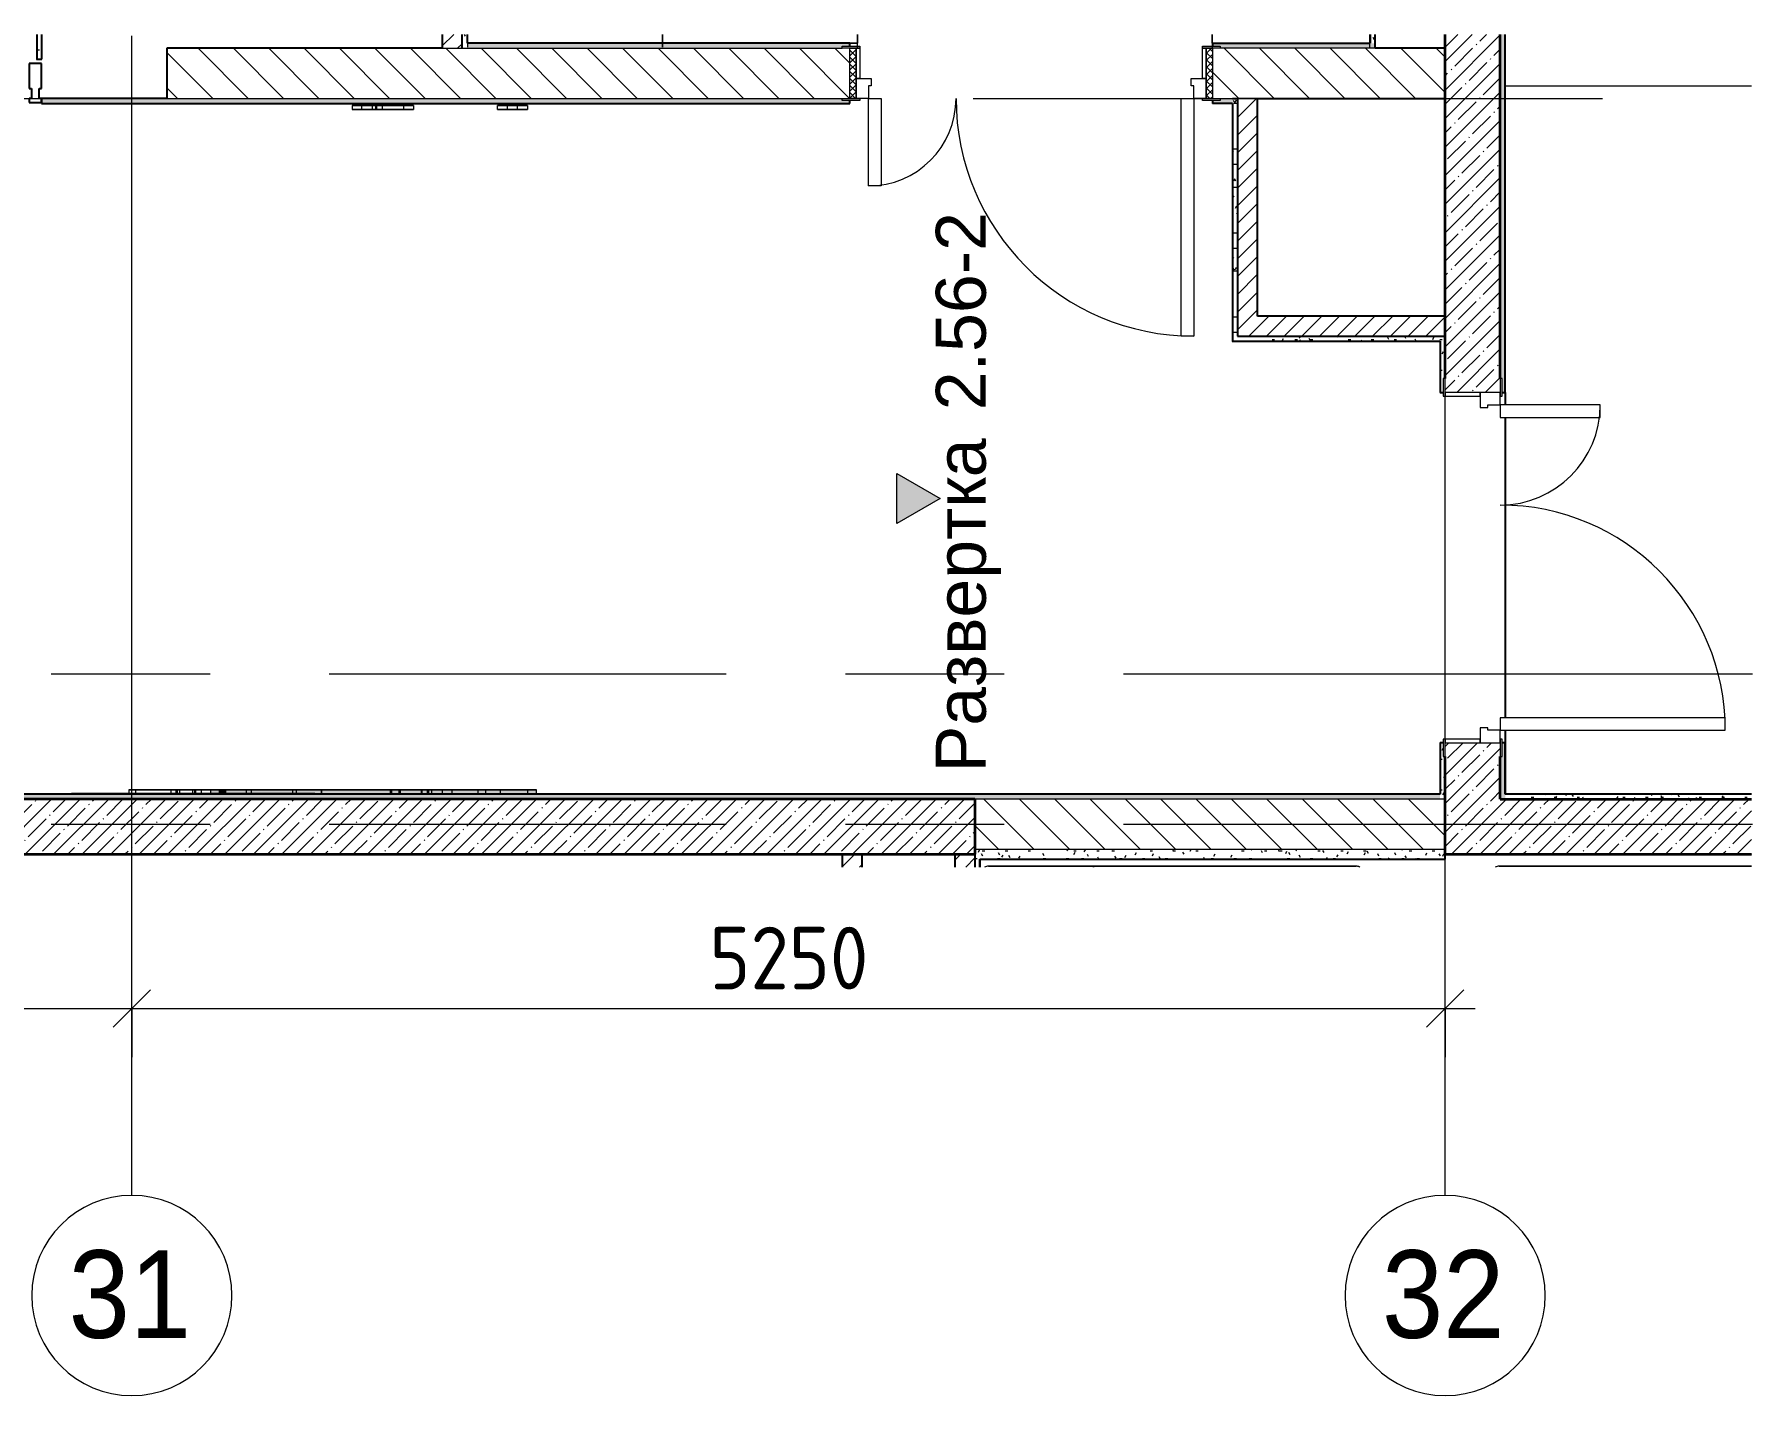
# Model space of a CAD drawing. Header units: millimetres. Extents: x 95863 to 181387, y -1987 to 13800.
# Drawn here: x 115570 to 122439, y 8216 to 13656 of the extents above; entities that cross this region are included whole.
import ezdxf

# ---------------------------------------------------------------- set-up
doc = ezdxf.new("R2010")
doc.units = ezdxf.units.MM
doc.linetypes.add('Осевая', pattern=[3175, 635, -476.25, 1587.5, -476.25])
for name, color, linetype, lineweight in [('A-ANNO-DIMS', 7, 'Continuous', 9), ('A-ANNO-DIMS-100', 7, 'Continuous', 9), ('A-DOOR', 7, 'Continuous', 9), ('A-DOOR-1', 7, 'Continuous', 13), ('A-DOOR-FRAM', 7, 'Continuous', 13), ('A-DOOR-FRAM-1', 7, 'Continuous', 9), ('A-GLAZ-CWMG', 7, 'Continuous', 9), ('A-GLAZ-CWMG-1', 7, 'Continuous', 25), ('A-WALL-2', 7, 'Continuous', 9), ('G-ANNO-SYMB', 7, 'Continuous', 9), ('I-WALL', 7, 'Continuous', 9), ('S-STRS-1', 7, 'Continuous', 9), ('Оси', 7, 'Continuous', 9), ('Оси-1', 7, 'Continuous', 20), ('Оси-2', 7, 'Осевая', 9)]:
    doc.layers.add(name, color=color, linetype=linetype, lineweight=lineweight)
for name, color, linetype, lineweight, true_color in [('A-WALL-1', 7, 'Continuous', 25, 0x3c3c3c), ('A-WALL-3', 7, 'Continuous', 35, 0x3c3c3c), ('A-WALL-FNSH-1', 7, 'Continuous', 13, 0x3c3c3c), ('I-FURN-1', 7, 'Continuous', 9, 0xf0f0f0)]:
    doc.layers.add(name, color=color, linetype=linetype, lineweight=lineweight, true_color=true_color)
doc.layers.add('I-FURN-2', color=7, linetype='Continuous', lineweight=9, transparency=1)
doc.styles.add('Arial', font='arial.ttf', dxfattribs={"width": 0.9, "height": 350})
doc.styles.add('Arial_1', font='arial.ttf', dxfattribs={"height": 200})
doc.styles.add('ISOCPEUR', font='isocpeur.ttf', dxfattribs={"width": 0.9, "height": 250})
doc.dimstyles.new('ISO-2_5_0_9К_БОЛЬШОЙ', dxfattribs={"dimscale": 304.8, "dimtxt": 248.995294, "dimasz": 0.492126, "dimexe": 0.393701, "dimexo": 0.984252, "dimgap": 0, "dimtad": 1, "dimdec": 0, "dimrnd": 10, "dimzin": 0, "dimdsep": 46, "dimtxsty": 'ISOCPEUR', "dimblk1": 'OBLIQUE', "dimblk2": 'OBLIQUE', "dimsah": 1, "dimcen": 0.09, "dimdle": 0.393701, "dimazin": 0, "dimtfac": 1, "dimtdec": 4, "dimtix": 1, "dimtmove": 0, "dimatfit": 3, "dimfxl": 1, "dimtvp": 1, "dimtolj": 1, "dimtzin": 0, "dimarcsym": 2})
pattern_1 = [(135, (0, 0), (-70.71068, -70.71068), [])]
pattern_2 = [(45, (0, 0), (-35.35534, 35.35534), [])]
pattern_3 = [(45, (0, 0), (-57.024626, 57.024626), []), (45, (57.025, 0), (-57.024626, 57.024626), [100.806, -20.161, 3.353, -16.808])]
pattern_4 = [(0, (0, 0), (121.92, 30.48), [10.058, -81.382, 10.058, -81.382, -487.68]), (0, (0, 0), (121.92, 30.48), [-182.88, 10.058, -172.822, 10.058, -81.382, -213.36]), (0, (0, 0), (121.92, 30.48), [-457.2, 10.058, -50.902, 10.058, -142.342]), (120, (45.72, 15.24), (-87.356454, 90.345817), [10.058, -81.382, 10.058, -81.382, -487.68]), (120, (45.72, 15.24), (-87.356454, 90.345817), [-182.88, 10.058, -172.822, 10.058, -81.382, -213.36]), (120, (45.72, 15.24), (-87.356454, 90.345817), [-457.2, 10.058, -50.902, 10.058, -142.342]), (240, (60.96, 76.2), (-34.563546, -120.825817), [10.058, -81.382, 10.058, -81.382, -487.68]), (240, (60.96, 76.2), (-34.563546, -120.825817), [-182.88, 10.058, -172.822, 10.058, -81.382, -213.36]), (240, (60.96, 76.2), (-34.563546, -120.825817), [-457.2, 10.058, -50.902, 10.058, -142.342])]

# ---------------------------------------------------------------- blocks, each defined once
blk = doc.blocks.new('110_Дверь_СКБ_2Ст - Д-1_л_Лестничная клетка EIS60 2-32142534-План разверток пом_ 2_56_ Этаж 2')
at = {"layer": 'A-DOOR'}
for centre, radius, start, end in [((662.5, 110), 900, 90, 180), ((-637.5, 110), 400, 360, 90)]:
    blk.add_arc(centre, radius, start, end, dxfattribs=at)
at = {"layer": 'A-DOOR-1'}
for p, q in [((662.5, 1010), (612.5, 1010)), ((612.5, 1010), (612.5, 110)), ((662.5, 110), (662.5, 1010)), ((-637.5, 510), (-637.5, 110)), ((-587.5, 510), (-637.5, 510)), ((-587.5, 110), (-587.5, 510)), ((-637.5, 110), (-587.5, 110)), ((612.5, 110), (662.5, 110))]:
    blk.add_line(p, q, dxfattribs=at)
at = {"layer": 'A-DOOR-FRAM'}
for p, q in [((-672.5, 118), (-742.5, 118)), ((-742.5, 118), (-742.5, 110)), ((-742.5, 110), (-672.5, 110)), ((-637.5, 110), (-687.5, 110)), ((-687.5, 110), (-687.5, 30)), ((-672.5, 110), (-672.5, 118)), ((-637.5, 60), (-637.5, 110)), ((662.5, 110), (662.5, 60)), ((712.5, 110), (662.5, 110)), ((767.5, 118), (697.5, 118)), ((697.5, 118), (697.5, 110)), ((697.5, 110), (767.5, 110)), ((712.5, 30), (712.5, 110)), ((767.5, 110), (767.5, 118)), ((-687.5, 30), (-627.5, 30)), ((-672.5, 30), (-687.5, 30)), ((-687.5, 30), (-687.5, -110)), ((-672.5, -110), (-672.5, 30)), ((-627.5, 60), (-637.5, 60)), ((-627.5, 30), (-627.5, 60)), ((662.5, 60), (652.5, 60)), ((652.5, 60), (652.5, 30)), ((652.5, 30), (712.5, 30)), ((712.5, 30), (697.5, 30)), ((697.5, 30), (697.5, -110)), ((712.5, -110), (712.5, 30)), ((-672.5, -110), (-742.5, -110)), ((-742.5, -110), (-742.5, -118)), ((-742.5, -118), (-672.5, -118)), ((-687.5, -110), (-672.5, -110)), ((-672.5, -118), (-672.5, -110)), ((697.5, -110), (712.5, -110)), ((767.5, -110), (697.5, -110)), ((697.5, -110), (697.5, -118)), ((697.5, -118), (767.5, -118)), ((767.5, -118), (767.5, -110))]:
    blk.add_line(p, q, dxfattribs=at)
blk = doc.blocks.new('Bed - Small Sizes - 1_118-V1-План разверток пом_ 2_56_ Этаж 2')
at = {"layer": 'I-FURN-1'}
for p, q in [((-332.7, -500.9), (-332.7, -1510)), ((-332.7, -1510), (-332.7, -500.9))]:
    blk.add_line(p, q, dxfattribs=at)
blk.add_arc((-292.7, -1510), 40, 180, 202.59892, dxfattribs=at)
blk.add_arc((-292.7, -1510), 40, 180, 202.59892, dxfattribs=at)
blk = doc.blocks.new('Bed - Small Sizes - 1_118-25586206-План разверток пом_ 2_56_ Этаж 2')
at = {"layer": 'I-FURN-1'}
for p, q in [((-332.7, 1510), (-332.7, 460)), ((-332.7, 460), (-332.7, 1510)), ((-329.3, 460), (-332.7, 460)), ((-332.7, 460), (-332.7, 40)), ((-332.7, 40), (-332.7, 460)), ((-332.7, 460), (-329.3, 460)), ((-332.7, 460), (-332.7, 40)), ((-332.7, 40), (-332.7, 460)), ((-332.7, 460), (-329.3, 460))]:
    blk.add_line(p, q, dxfattribs=at)
for centre, start, end in [((-292.7, 1510), 157.40108, 180), ((-292.7, 1510), 165, 180), ((-292.7, 1510), 157.40108, 165), ((-292.7, 40), 180, 202.59892), ((-292.7, 40), 180, 202.59892), ((-292.7, 40), 180, 202.59892), ((-292.7, 40), 180, 202.59892)]:
    blk.add_arc(centre, 40, start, end, dxfattribs=at)
blk = doc.blocks.new('Дерево_ декор 2 - Дерево_ декор 2-30725410-План разверток пом_ 2_56_ Этаж 2')
at = {"layer": 'I-FURN-2'}
for points in [[(-398.1, 24.3), (-398.1, 8.3), (-164.2, 8.3), (-164.2, 24.3), (-394.2, 24.3)], [(-351.6, 24.3), (-362.4, 24.3), (-362.4, 8.3), (-252.4, 8.3), (-252.4, 24.3), (-351.5, 24.3)], [(-194.3, 24.3), (-194.3, 8.3), (181.8, 8.3), (181.8, 24.3), (-191.7, 24.3)], [(420, 24.3), (151.8, 24.3), (151.8, 8.3), (576.6, 8.3), (576.6, 24.3), (469.1, 24.3)], [(779.9, 24.3), (561.5, 24.3), (561.5, 8.3), (905.6, 8.3), (905.6, 24.3), (824.8, 24.3)], [(861.2, 24.3), (844.3, 24.3), (844.3, 8.3), (870.6, 8.3), (870.6, 24.3), (863.4, 24.3)]]:
    blk.add_hatch(color=256, dxfattribs=at).paths.add_polyline_path(points)
at = {"layer": 'I-FURN-1'}
for p, q in [((-398.3, 24.3), (-398.3, 8.3)), ((-252.4, 24.3), (-398.1, 24.3)), ((-398.1, 24.3), (-194.6, 24.3)), ((-398.1, 8.3), (-252.4, 8.3)), ((-194.6, 8.3), (-398.1, 8.3)), ((-363.3, 24.3), (-363.3, 8.3)), ((-363.3, 24.3), (-351.6, 24.3)), ((-351.6, 8.3), (-363.3, 8.3)), ((-352.9, 24.3), (-362.9, 24.3)), ((-362.9, 8.3), (-352.9, 8.3)), ((-253.2, 24.3), (-352.7, 24.3)), ((-352.7, 8.3), (-253.2, 8.3)), ((-351.5, 24.3), (-252.4, 24.3)), ((-252.4, 8.3), (-351.5, 8.3)), ((-194.6, 24.3), (-253.2, 24.3)), ((-253.2, 8.3), (-194.6, 8.3)), ((-252.4, 8.3), (-252.4, 24.3)), ((-194.7, 24.3), (-194.7, 8.3)), ((-194.6, 24.3), (-164.2, 24.3)), ((-164.8, 24.3), (-194.6, 24.3)), ((-194.6, 8.3), (-164.8, 8.3)), ((-164.2, 8.3), (-194.6, 8.3)), ((-164.2, 24.3), (-194.3, 24.3)), ((-194.3, 24.3), (181.8, 24.3)), ((-194.3, 8.3), (-164.2, 8.3)), ((181.8, 8.3), (-194.3, 8.3)), ((61.5, 24.3), (-164.8, 24.3)), ((-164.8, 8.3), (61.5, 8.3)), ((-164.2, 24.3), (-164.2, 8.3)), ((0, 24.3), (-60, 24.3)), ((-60, 24.3), (-21, 24.3)), ((-60, 24.3), (-60, 8.3)), ((-21, 8.3), (-60, 8.3)), ((-60, 8.3), (0, 8.3)), ((-21, 24.3), (20.9, 24.3)), ((-21, 8.3), (-21, 24.3)), ((20.9, 8.3), (-21, 8.3)), ((38, 24.3), (0, 24.3)), ((0, 8.3), (38, 8.3)), ((20.9, 24.3), (33.1, 24.3)), ((20.9, 24.3), (20.9, 8.3)), ((33.1, 8.3), (20.9, 8.3)), ((33.1, 24.3), (147.2, 24.3)), ((33.1, 24.3), (33.1, 8.3)), ((147.2, 8.3), (33.1, 8.3)), ((60, 24.3), (38, 24.3)), ((151.8, 24.3), (38, 24.3)), ((38, 24.3), (60, 24.3)), ((38, 24.3), (38, 8.3)), ((60, 8.3), (38, 8.3)), ((38, 8.3), (151.8, 8.3)), ((38, 8.3), (60, 8.3)), ((60, 24.3), (60, 8.3)), ((150.1, 24.3), (61.5, 24.3)), ((61.5, 24.3), (61.5, 9)), ((61.5, 8.3), (150.1, 8.3)), ((147.2, 24.3), (151.7, 24.3)), ((147.2, 8.3), (147.2, 24.3)), ((151.7, 8.3), (147.2, 8.3)), ((181.3, 24.3), (150.1, 24.3)), ((150.1, 8.3), (181.3, 8.3)), ((151.7, 24.3), (164.8, 24.3)), ((164.8, 8.3), (151.7, 8.3)), ((181.8, 24.3), (151.8, 24.3)), ((151.8, 24.3), (181.1, 24.3)), ((151.8, 24.3), (151.8, 8.3)), ((164.9, 24.3), (151.8, 24.3)), ((181.1, 8.3), (151.8, 8.3)), ((151.8, 8.3), (181.8, 8.3)), ((151.8, 8.3), (164.9, 8.3)), ((165.8, 24.3), (181.8, 24.3)), ((181.8, 24.3), (165.8, 24.3)), ((165.8, 8.3), (181.8, 8.3)), ((181.8, 8.3), (165.8, 8.3)), ((181.1, 24.3), (577.4, 24.3)), ((577.4, 8.3), (181.1, 8.3)), ((457.4, 24.3), (181.3, 24.3)), ((181.3, 8.3), (461.3, 8.3)), ((181.8, 24.3), (185.4, 24.3)), ((185.4, 24.3), (181.8, 24.3)), ((181.8, 8.3), (185.4, 8.3)), ((185.4, 8.3), (181.8, 8.3)), ((182.3, 8.3), (182.3, 24.3)), ((185.4, 24.3), (185.4, 8.3)), ((461.5, 24.3), (457.4, 24.3)), ((561.4, 24.3), (461.3, 24.3)), ((461.3, 24.3), (461.5, 24.3)), ((461.3, 24.3), (461.3, 8.3)), ((461.3, 8.3), (561.4, 8.3)), ((461.5, 8.3), (461.5, 24.3)), ((576.5, 24.3), (561.4, 24.3)), ((561.4, 8.3), (576.5, 8.3)), ((577.1, 24.3), (561.5, 24.3)), ((561.5, 24.3), (576.3, 24.3)), ((561.5, 24.3), (561.5, 8.3)), ((576.3, 8.3), (561.5, 8.3)), ((561.5, 8.3), (577.1, 8.3)), ((576.3, 24.3), (905.6, 24.3)), ((905.6, 8.3), (576.3, 8.3)), ((780, 24.3), (576.5, 24.3)), ((576.5, 8.3), (780, 8.3)), ((577.4, 8.3), (577.4, 24.3)), ((844.9, 24.3), (780.5, 24.3)), ((780.5, 8.3), (844.9, 8.3)), ((905.6, 24.3), (844.3, 24.3)), ((844.3, 24.3), (870.6, 24.3)), ((844.3, 24.3), (844.3, 8.3)), ((870.6, 8.3), (844.3, 8.3)), ((844.3, 8.3), (905.6, 8.3)), ((865.3, 24.3), (844.9, 24.3)), ((844.9, 8.3), (847.9, 8.3)), ((847.9, 8.3), (865.3, 8.3)), ((870.6, 24.3), (865.3, 24.3)), ((865.3, 8.3), (870.6, 8.3)), ((870.6, 8.3), (870.6, 24.3)), ((870.6, 24.3), (870.6, 24.3)), ((870.6, 8.3), (870.6, 8.3)), ((906, 8.3), (906, 24.3))]:
    blk.add_line(p, q, dxfattribs=at)
blk = doc.blocks.new('Дерево_ декор 4 - Дерево_ декор 4-32360992-План разверток пом_ 2_56_ Этаж 2')
at = {"layer": 'I-FURN-1'}
for p, q in [((0, -8.3), (-60, -8.3)), ((-60, -8.3), (-21, -8.3)), ((-60, -8.3), (-60, -24.3)), ((-21, -24.3), (-60, -24.3)), ((-60, -24.3), (0, -24.3)), ((-21, -8.3), (20.9, -8.3)), ((-21, -24.3), (-21, -8.3)), ((20.9, -24.3), (-21, -24.3)), ((38, -8.3), (0, -8.3)), ((0, -24.3), (38, -24.3)), ((20.9, -8.3), (33.1, -8.3)), ((20.9, -8.3), (20.9, -24.3)), ((33.1, -24.3), (20.9, -24.3)), ((33.1, -8.3), (147.2, -8.3)), ((33.1, -8.3), (33.1, -24.3)), ((147.2, -24.3), (33.1, -24.3)), ((60, -8.3), (38, -8.3)), ((185.4, -8.3), (38, -8.3)), ((38, -8.3), (60, -8.3)), ((38, -8.3), (38, -24.3)), ((60, -24.3), (38, -24.3)), ((38, -24.3), (185.4, -24.3)), ((38, -24.3), (60, -24.3)), ((60, -8.3), (60, -24.3)), ((147.2, -8.3), (185.4, -8.3)), ((147.2, -24.3), (147.2, -8.3)), ((185.4, -24.3), (147.2, -24.3)), ((185.4, -8.3), (185.4, -24.3))]:
    blk.add_line(p, q, dxfattribs=at)
blk = doc.blocks.new('Дервево_ ствол_ декор 4 - Дервево_ ствол_ декор 4-30727129-План разверток пом_ 2_56_ Этаж 2')
at = {"layer": 'I-FURN-1'}
for p, q in [((0, -8.3), (-60, -8.3)), ((-60, -8.3), (-40.5, -8.3)), ((-60, -24.3), (-60, -8.3)), ((-40.5, -24.3), (-60, -24.3)), ((-60, -24.3), (0, -24.3)), ((-40.5, -8.3), (-19.5, -8.3)), ((-19.5, -24.3), (-40.5, -24.3)), ((-19.5, -8.3), (19.5, -8.3)), ((-19.5, -24.3), (-19.5, -8.3)), ((19.5, -24.3), (-19.5, -24.3)), ((60, -8.3), (0, -8.3)), ((0, -24.3), (60, -24.3)), ((19.5, -8.3), (33.1, -8.3)), ((19.5, -8.3), (19.5, -24.3)), ((33.1, -24.3), (19.5, -24.3)), ((33.1, -8.3), (60, -8.3)), ((60, -24.3), (33.1, -24.3)), ((60, -8.3), (60, -24.3))]:
    blk.add_line(p, q, dxfattribs=at)
blk = doc.blocks.new('Дервево_ ствол_ декор 3 - Дервево_ ствол_ декор 3-30728032-План разверток пом_ 2_56_ Этаж 2')
at = {"layer": 'I-FURN-1'}
for p, q in [((-40.5, 24.3), (-229.4, 24.3)), ((-229.4, 24.3), (-202.6, 24.3)), ((-229.4, 24.3), (-229.4, 8.3)), ((-202.6, 8.3), (-229.4, 8.3)), ((-229.4, 8.3), (-40.5, 8.3)), ((-202.6, 24.3), (-35.6, 24.3)), ((-202.6, 24.3), (-202.6, 8.3)), ((-35.6, 8.3), (-202.6, 8.3)), ((-40.5, 24.3), (-60, 24.3)), ((-60, 24.3), (-40.5, 24.3)), ((-60, 8.3), (-60, 24.3)), ((-40.5, 8.3), (-60, 8.3)), ((-60, 8.3), (-40.5, 8.3)), ((0, 24.3), (-40.5, 24.3)), ((-40.5, 24.3), (-40.5, 8.3)), ((-40.5, 8.3), (0, 8.3)), ((-35.6, 24.3), (-25.1, 24.3)), ((-35.6, 24.3), (-35.6, 8.3)), ((-25.1, 8.3), (-35.6, 8.3)), ((-25.1, 24.3), (25, 24.3)), ((-25.1, 8.3), (-25.1, 24.3)), ((25, 8.3), (-25.1, 8.3)), ((38, 24.3), (0, 24.3)), ((0, 8.3), (38, 8.3)), ((25, 24.3), (33.1, 24.3)), ((25, 24.3), (25, 8.3)), ((33.1, 8.3), (25, 8.3)), ((33.1, 24.3), (241.5, 24.3)), ((33.1, 24.3), (33.1, 8.3)), ((97.4, 8.3), (33.1, 8.3)), ((60, 24.3), (38, 24.3)), ((260.4, 24.3), (38, 24.3)), ((38, 24.3), (60, 24.3)), ((38, 24.3), (38, 8.3)), ((60, 8.3), (38, 8.3)), ((38, 8.3), (97.4, 8.3)), ((38, 8.3), (60, 8.3)), ((60, 24.3), (60, 8.3)), ((97.4, 8.3), (100.4, 8.3)), ((100.4, 8.3), (97.4, 8.3)), ((100.4, 8.3), (115.2, 8.3)), ((115.2, 8.3), (100.4, 8.3)), ((115.5, 8.3), (139.6, 8.3)), ((132.6, 8.3), (115.5, 8.3)), ((139.6, 8.3), (132.6, 8.3)), ((139.9, 8.3), (141.3, 8.3)), ((141.3, 8.3), (139.9, 8.3)), ((141.8, 8.3), (177.6, 8.3)), ((158.7, 8.3), (141.8, 8.3)), ((177.6, 8.3), (158.7, 8.3)), ((178.2, 8.3), (222.3, 8.3)), ((222.3, 8.3), (178.2, 8.3)), ((223.1, 8.3), (260.4, 8.3)), ((241.5, 8.3), (223.1, 8.3)), ((241.5, 24.3), (260.4, 24.3)), ((241.5, 8.3), (241.5, 24)), ((260.4, 8.3), (241.5, 8.3)), ((260.4, 24), (260.4, 8.3))]:
    blk.add_line(p, q, dxfattribs=at)
blk = doc.blocks.new('Мат в спортивном зале - Т6_1-31227204-План разверток пом_ 2_56_ Этаж 2')
at = {"layer": 'I-FURN-1'}
for p, q in [((101.3, 925.9), (101.3, 906.7)), ((881.3, 909.3), (101.3, 909.3)), ((101.3, 909.3), (101.3, 874.6)), ((101.3, 874.6), (101.3, 909.3)), ((101.3, 909.3), (881.3, 909.3)), ((881.3, 906.7), (881.3, 925.9)), ((881.3, 874.6), (881.3, 909.3)), ((881.3, 909.3), (881.3, 874.6))]:
    blk.add_line(p, q, dxfattribs=at)
blk = doc.blocks.new('Мат в спортивном зале - Т6-31175905-План разверток пом_ 2_56_ Этаж 2')
at = {"layer": 'I-FURN-1'}
for p, q in [((101.3, 925.9), (101.3, 906.7)), ((881.3, 909.3), (101.3, 909.3)), ((101.3, 909.3), (101.3, 874.6)), ((101.3, 874.6), (101.3, 909.3)), ((101.3, 909.3), (881.3, 909.3)), ((881.3, 906.7), (881.3, 925.9)), ((881.3, 874.6), (881.3, 909.3)), ((881.3, 909.3), (881.3, 874.6))]:
    blk.add_line(p, q, dxfattribs=at)
blk = doc.blocks.new('Мат в спортивном зале - Т9-31176880-План разверток пом_ 2_56_ Этаж 2')
at = {"layer": 'I-FURN-1'}
for p, q in [((251.3, 925.9), (251.3, 906.7)), ((881.3, 909.3), (251.3, 909.3)), ((251.3, 909.3), (251.3, 874.6)), ((251.3, 874.6), (251.3, 909.3)), ((251.3, 909.3), (881.3, 909.3)), ((881.3, 906.7), (881.3, 925.9)), ((881.3, 874.6), (881.3, 909.3)), ((881.3, 909.3), (881.3, 874.6))]:
    blk.add_line(p, q, dxfattribs=at)
blk = doc.blocks.new('110_Дверь_СКБ_2Ст - Д-6_п__ ДОО_Дв_1450x2100h_Дверь из раздевальной в коридор-32371698-План разверток пом_ 2_56_ Этаж 2')
at = {"layer": 'A-DOOR'}
h = blk.add_hatch(dxfattribs=at)
h.set_pattern_fill('FP_11', color=256, style=0, pattern_type=2)
h.set_pattern_definition([(225, (1576.41, -164.685), (-14.14214, 14.14214), []), (135, (1576.41, -164.685), (14.14214, 14.14214), [])])
h.paths.add_polyline_path([(737.5, -100), (737.5, 100), (712.5, 100), (712.5, -100)])
at = {"layer": 'A-DOOR-FRAM-1'}
h = blk.add_hatch(dxfattribs=at)
h.set_pattern_fill('FP_12', color=256, style=0, pattern_type=2)
h.set_pattern_definition([(315, (-546.384, -164.685), (-14.1421, -14.1421), []), (225, (-546.384, -164.685), (-14.1421, 14.1421), [])])
h.paths.add_polyline_path([(-687.5, -100), (-687.5, 100), (-712.5, 100), (-712.5, -100)])
at = {"layer": 'A-DOOR'}
for centre, radius, start, end in [((-637.5, -100), 350, 270, 0), ((662.5, -100), 950, 180, 270)]:
    blk.add_arc(centre, radius, start, end, dxfattribs=at)
at = {"layer": 'A-DOOR-1'}
for p, q in [((-637.5, -100), (-587.5, -100)), ((-637.5, -450), (-637.5, -100)), ((-587.5, -100), (-587.5, -450)), ((612.5, -100), (662.5, -100)), ((612.5, -1050), (612.5, -100)), ((662.5, -100), (662.5, -1050)), ((-587.5, -450), (-637.5, -450)), ((662.5, -1050), (612.5, -1050))]:
    blk.add_line(p, q, dxfattribs=at)
at = {"layer": 'A-DOOR-FRAM'}
for p, q in [((-742.5, 108), (-672.5, 108)), ((-742.5, 100), (-742.5, 108)), ((-672.5, 100), (-742.5, 100)), ((-712.5, 100), (-687.5, 100)), ((-712.5, -100), (-712.5, 100)), ((-687.5, 100), (-687.5, -100)), ((-687.5, 100), (-672.5, 100)), ((-687.5, -20), (-687.5, 100)), ((-672.5, 108), (-672.5, 100)), ((-672.5, 100), (-672.5, -20)), ((697.5, 100), (697.5, 108)), ((697.5, 108), (767.5, 108)), ((697.5, -20), (697.5, 100)), ((697.5, 100), (712.5, 100)), ((767.5, 100), (697.5, 100)), ((712.5, -100), (712.5, 100)), ((712.5, 100), (737.5, 100)), ((712.5, 100), (712.5, -20)), ((737.5, 100), (737.5, -100)), ((767.5, 108), (767.5, 100)), ((-687.5, -20), (-627.5, -20)), ((-687.5, -100), (-687.5, -20)), ((-672.5, -20), (-687.5, -20)), ((-637.5, -50), (-637.5, -100)), ((-627.5, -50), (-637.5, -50)), ((-627.5, -20), (-627.5, -50)), ((652.5, -20), (712.5, -20)), ((652.5, -50), (652.5, -20)), ((662.5, -50), (652.5, -50)), ((662.5, -100), (662.5, -50)), ((712.5, -20), (697.5, -20)), ((712.5, -20), (712.5, -100)), ((-742.5, -100), (-672.5, -100)), ((-742.5, -108), (-742.5, -100)), ((-672.5, -108), (-742.5, -108)), ((-687.5, -100), (-712.5, -100)), ((-637.5, -100), (-687.5, -100)), ((-672.5, -100), (-672.5, -108)), ((712.5, -100), (662.5, -100)), ((697.5, -108), (697.5, -100)), ((697.5, -100), (767.5, -100)), ((767.5, -108), (697.5, -108)), ((737.5, -100), (712.5, -100)), ((767.5, -100), (767.5, -108))]:
    blk.add_line(p, q, dxfattribs=at)
blk = doc.blocks.new('Прямоугольный импост - Импост структурный с накладкой - 160мм Темный-32428319-План разверток пом_ 2_56_ Этаж 2')
at = {"layer": 'A-GLAZ-CWMG-1'}
for p, q in [((0, 140), (-50, 140)), ((-50, 140), (-50, 40)), ((0, 40), (0, 140)), ((-50, 40), (-40, 40)), ((-40, 0), (-50, 0)), ((-50, 0), (-50, -17)), ((-40, 40), (-40, 0)), ((-10, 0), (-10, 40)), ((-10, 40), (0, 40)), ((0, 0), (-10, 0)), ((0, -17), (0, 0)), ((-50, -17), (0, -17))]:
    blk.add_line(p, q, dxfattribs=at)
blk = doc.blocks.new('Ось сетки - D8-29747960-План разверток пом_ 2_56_ Этаж 2')
at = {"layer": 'Оси-1'}
for start, end in [(360, 180), (180, 360)]:
    blk.add_arc((0, 0), 4, start, end, dxfattribs=at)
blk = doc.blocks.new('Фасад - Марка фасада_Указатель-25386507-План разверток пом_ 2_56_ Этаж 2')
at = {"layer": 'G-ANNO-SYMB'}
blk.add_hatch(color=256, dxfattribs=at).paths.add_polyline_path([(-1, 0), (0, 1.732), (1, 0), (0, 0)])
for p, q in [((0, 1.732), (-1, 0)), ((1, 0), (0, 1.732)), ((-1, 0), (0, 0)), ((0, 0), (1, 0))]:
    blk.add_line(p, q, dxfattribs=at)
blk = doc.blocks.new('DIMBLOCK6-План разверток пом_ 2_56_ Этаж 2')
at = {"layer": 'A-ANNO-DIMS-100'}
for p, q in [((110710, 9569.2), (110710, 9883.1)), ((115960, 9569.2), (115960, 9883.1)), ((110710, 9763.1), (115960, 9763.1)), ((110710, 9763.1), (110710, 9569.2)), ((115960, 9763.1), (115960, 9569.2))]:
    blk.add_line(p, q, dxfattribs=at)
at = {"layer": 'A-ANNO-DIMS-100', "lineweight": 20}
for p, q in [((110710, 9763.1), (110785, 9838.1)), ((115960, 9763.1), (116035, 9838.1)), ((110710, 9763.1), (110635, 9688.1)), ((115960, 9763.1), (115885, 9688.1))]:
    blk.add_line(p, q, dxfattribs=at)
at = {"layer": 'A-ANNO-DIMS-100', "color": 0, "insert": (113019, 10089.7), "char_height": 250, "width": 758.478, "attachment_point": 1, "line_spacing_factor": 1.149209, "style": 'ISOCPEUR'}
blk.add_mtext('5250', dxfattribs=at)
blk = doc.blocks.new('_Oblique')
at = {"color": 0, "linetype": 'ByBlock', "lineweight": -2}
blk.add_line((-0.5, -0.5), (0.5, 0.5), dxfattribs=at)
blk = doc.blocks.new('DIMBLOCK7-План разверток пом_ 2_56_ Этаж 2')
at = {"layer": 'A-ANNO-DIMS-100'}
for p, q in [((115960, 9569.2), (115960, 9883.1)), ((121210, 9569.2), (121210, 9883.1)), ((115960, 9763.1), (121330, 9763.1)), ((115960, 9763.1), (115960, 9569.2)), ((121210, 9763.1), (121210, 9569.2))]:
    blk.add_line(p, q, dxfattribs=at)
at = {"layer": 'A-ANNO-DIMS-100', "lineweight": 20}
for p, q in [((115960, 9763.1), (116035, 9838.1)), ((121210, 9763.1), (121285, 9838.1)), ((115960, 9763.1), (115885, 9688.1)), ((121210, 9763.1), (121135, 9688.1))]:
    blk.add_line(p, q, dxfattribs=at)
at = {"layer": 'A-ANNO-DIMS-100', "color": 0, "insert": (118269, 10089.7), "char_height": 250, "width": 758.478, "attachment_point": 1, "line_spacing_factor": 1.149209, "style": 'ISOCPEUR'}
blk.add_mtext('5250', dxfattribs=at)

msp = doc.modelspace()

# ---------------------------------------------------------------- hatches: boundary and pattern name
at = {"layer": 'I-WALL'}
h = msp.add_hatch(dxfattribs=at)
h.set_pattern_fill('FP_10', color=256, style=0, pattern_type=2)
h.set_pattern_definition(pattern_4)
h.paths.add_polyline_path([(115600, 13557), (115600, 13655.7135), (115580, 13655.7135), (115580, 13557)])
h = msp.add_hatch(dxfattribs=at)
h.set_pattern_fill('FP_2', color=256, style=0, pattern_type=2)
h.set_pattern_definition(pattern_2)
h.paths.add_polyline_path([(117280.4487, 13600), (117280.4487, 13655.7135), (117200.4487, 13655.7135), (117200.4487, 13600)])
h = msp.add_hatch(dxfattribs=at)
h.set_pattern_fill('FP_10', color=256, style=0, pattern_type=2)
h.set_pattern_definition(pattern_4)
h.paths.add_polyline_path([(117300.4487, 13600), (117300.4487, 13655.7135), (117280.4487, 13655.7135), (117280.4487, 13600)])
h = msp.add_hatch(dxfattribs=at)
h.set_pattern_fill('FP_10', color=256, style=0, pattern_type=2)
h.set_pattern_definition(pattern_4)
h.paths.add_polyline_path([(120930, 13600), (120930, 13620), (120280, 13620), (120280, 13608), (120310, 13608), (120310, 13600)])
h.paths.add_polyline_path([(118800, 13600), (118800, 13608), (118830, 13608), (118830, 13620), (117300.4487, 13620), (117300.4487, 13600)])
h = msp.add_hatch(dxfattribs=at)
h.set_pattern_fill('FP_10', color=256, style=0, pattern_type=2)
h.set_pattern_definition(pattern_4)
h.paths.add_polyline_path([(120930, 13620), (120930, 13655.7135), (120910, 13655.7135), (120910, 13620)])
h = msp.add_hatch(dxfattribs=at)
h.set_pattern_fill('FP_3', color=256, style=0, pattern_type=2)
h.set_pattern_definition(pattern_3)
h.paths.add_polyline_path([(121210, 10600), (121430, 10600), (121430, 10825), (121210, 10825), (121210, 10770)])
h.paths.add_polyline_path([(121380, 12225), (121430, 12225), (121430, 13655.7135), (121210, 13655.7135), (121210, 12225), (121350, 12225)])
h = msp.add_hatch(dxfattribs=at)
h.set_pattern_fill('FP_10', color=256, style=0, pattern_type=2)
h.set_pattern_definition(pattern_4)
h.paths.add_polyline_path([(121450, 10600), (121450, 10825), (121438, 10825), (121438, 10770), (121430, 10770), (121430, 10600)])
h.paths.add_polyline_path([(121438, 12225), (121450, 12225), (121450, 13655.7135), (121430, 13655.7135), (121430.2555, 12280), (121438, 12280), (121438, 12233)])
h = msp.add_hatch(dxfattribs=at)
h.set_pattern_fill('FP_1', color=256, style=0, pattern_type=2)
h.set_pattern_definition(pattern_1)
h.paths.add_polyline_path([(121210, 13400), (121210, 13600), (120280, 13600), (120280, 13400), (120933.7793, 13400)])
h.paths.add_polyline_path([(118800, 13400), (118830, 13400), (118830, 13600), (116100.4487, 13600), (116100.4487, 13400), (116430.274, 13400)])
h = msp.add_hatch(dxfattribs=at)
h.set_pattern_fill('FP_10', color=256, style=0, pattern_type=2)
h.set_pattern_definition(pattern_4)
h.paths.add_polyline_path([(120359, 13380), (120360, 13380), (120360, 13400), (120310, 13400), (120310, 13392), (120280, 13392), (120280, 13380), (120310, 13380)])
h.paths.add_polyline_path([(118830, 13380), (118830, 13392), (118800, 13392), (118800, 13400), (115599.5, 13400), (115599.5, 13380), (118800, 13380)])
h = msp.add_hatch(dxfattribs=at)
h.set_pattern_fill('FP_10', color=256, style=0, pattern_type=2)
h.set_pattern_definition(pattern_4)
h.paths.add_polyline_path([(120380, 12430), (120380, 13400), (120360, 13400), (120360, 12430)])
h = msp.add_hatch(dxfattribs=at)
h.set_pattern_fill('FP_2', color=256, style=0, pattern_type=2)
h.set_pattern_definition(pattern_2)
h.paths.add_polyline_path([(120460, 12450), (120460, 13400), (120380, 13400), (120380, 12450)])
h = msp.add_hatch(dxfattribs=at)
h.set_pattern_fill('FP_2', color=256, style=0, pattern_type=2)
h.set_pattern_definition(pattern_2)
h.paths.add_polyline_path([(120460, 12450), (121210, 12450), (121210, 12530), (120460, 12530)])
h = msp.add_hatch(dxfattribs=at)
h.set_pattern_fill('FP_10', color=256, style=0, pattern_type=2)
h.set_pattern_definition(pattern_4)
h.paths.add_polyline_path([(121190, 12430), (121210, 12430), (121210, 12450), (120380, 12450), (120380, 12430), (121189, 12430)])
h = msp.add_hatch(dxfattribs=at)
h.set_pattern_fill('FP_10', color=256, style=0, pattern_type=2)
h.set_pattern_definition(pattern_4)
h.paths.add_polyline_path([(121210, 10600), (121210, 10770), (121202, 10770), (121202, 10825), (121190, 10825), (121190, 10600)])
h.paths.add_polyline_path([(121202, 12225), (121202, 12280), (121210, 12280), (121210, 12430), (121190, 12430), (121190, 12225)])
h = msp.add_hatch(dxfattribs=at)
h.set_pattern_fill('FP_10', color=256, style=0, pattern_type=2)
h.set_pattern_definition(pattern_4)
h.paths.add_polyline_path([(120933.7793, 10600), (121190, 10600), (121189, 10620), (111180, 10620), (111180, 10608), (111210, 10608), (111210, 10600), (119432.6109, 10600)])
h.paths.add_polyline_path([(110200, 10600), (110200, 10608), (110230, 10608), (110230, 10620), (109104.9999, 10620), (109104.9999, 10608), (109159.9999, 10608), (109159.9999, 10600)])
h.paths.add_polyline_path([(107130, 10600), (107649.9999, 10600), (107649.9999, 10608), (107704.9999, 10608), (107704.9999, 10620), (105095, 10620), (105095, 10608), (105125, 10608), (105125, 10600)])
h.paths.add_polyline_path([(102919.7582, 10600), (103615, 10600), (103615, 10608), (103645, 10608), (103645, 10620), (100808.9999, 10620), (100808.9999, 10600), (101610, 10600)])
h = msp.add_hatch(dxfattribs=at)
h.set_pattern_fill('FP_1', color=256, style=0, pattern_type=2)
h.set_pattern_definition(pattern_1)
h.paths.add_polyline_path([(120933.7793, 10400), (121210, 10400), (121210, 10600), (119330, 10600), (119330, 10400), (119432.6109, 10400)])
h.paths.add_polyline_path([(111210, 10400), (111929.9999, 10400), (111929.9999, 10600), (111180, 10600), (111180, 10400)])
h.paths.add_polyline_path([(110050, 10400), (110230, 10400), (110230, 10600), (109104.9999, 10600), (109104.9999, 10400), (109749.9999, 10400)])
h.paths.add_polyline_path([(107704.9999, 10400), (107704.9999, 10600), (107350, 10600), (107350, 10400), (107649.9999, 10400)])
h = msp.add_hatch(dxfattribs=at)
h.set_pattern_fill('FP_3', color=256, style=0, pattern_type=2)
h.set_pattern_definition(pattern_3)
h.paths.add_polyline_path([(119250, 10380), (119330, 10380), (119330, 10600), (111929.9999, 10600), (111929.9999, 10380), (117931.4424, 10380)])
h = msp.add_hatch(dxfattribs=at)
h.set_pattern_fill('FP_3', color=256, style=0, pattern_type=2)
h.set_pattern_definition(pattern_3)
h.paths.add_polyline_path([(122434.9477, 10380), (122434.9477, 10600), (121210, 10600), (121210, 10380)])
h = msp.add_hatch(dxfattribs=at)
h.set_pattern_fill('FP_10', color=256, style=0, pattern_type=2)
h.set_pattern_definition(pattern_4)
h.paths.add_polyline_path([(122434.9477, 10600), (122434.9477, 10620), (121450, 10620), (121450, 10600)])
h = msp.add_hatch(dxfattribs=at)
h.set_pattern_fill('FP_2', color=256, style=0, pattern_type=2)
h.set_pattern_definition(pattern_2)
h.paths.add_polyline_path([(118880, 10328.2569), (118880, 10380), (118800, 10380), (118800, 10328.2569)])
h = msp.add_hatch(dxfattribs=at)
h.set_pattern_fill('FP_2', color=256, style=0, pattern_type=2)
h.set_pattern_definition(pattern_2)
h.paths.add_polyline_path([(119330, 10328.2569), (119330, 10380), (119250, 10380), (119250, 10328.2569)])
h = msp.add_hatch(dxfattribs=at)
h.set_pattern_fill('FP_10', color=256, style=0, pattern_type=2)
h.set_pattern_definition(pattern_4)
h.paths.add_polyline_path([(121210, 10360), (121210, 10400), (119330, 10400), (119330, 10360), (120933.7793, 10360)])
h = msp.add_hatch(dxfattribs=at)
h.set_pattern_fill('FP_10', color=256, style=0, pattern_type=2)
h.set_pattern_definition(pattern_4)
h.paths.add_polyline_path([(119349.8794, 10328.2569), (119350, 10328.2569), (119350, 10360), (119330, 10360), (119330, 10328.2569)])

# ---------------------------------------------------------------- linework, layer by layer
at = {"layer": 'A-WALL-1'}
for p, q in [((115580, 13655.7135), (115580, 13557)), ((115600, 13557), (115600, 13655.7135)), ((117200.4487, 13655.7135), (117200.4487, 13600)), ((117280.4487, 13600), (117280.4487, 13655.7135)), ((117300.4487, 13655.7135), (117300.4487, 13620)), ((118830, 13620), (117300.4487, 13620)), ((118830, 13608), (118830, 13620)), ((120280, 13620), (120280, 13608)), ((120280, 13620), (120910, 13620)), ((120910, 13655.7135), (120910, 13620)), ((120930, 13600), (120930, 13655.7135)), ((121450, 12225), (121450, 13655.7135)), ((115580, 13557), (115600, 13557)), ((117200.4487, 13600), (116100.4487, 13600)), ((116100.4487, 13600), (116100.4487, 13400)), ((121210, 13600), (120930, 13600)), ((116100.4487, 13400), (115599.5, 13400)), ((115599.5, 13400), (115599.5, 13380)), ((120360, 13400), (120380, 13400)), ((120380, 13400), (120380, 12450)), ((120460, 13400), (121210, 13400)), ((120460, 12530), (120460, 13400)), ((115599.5, 13380), (118830, 13380)), ((118830, 13380), (118830, 13392)), ((120280, 13392), (120280, 13380)), ((120360, 13380), (120280, 13380)), ((120360, 13380), (120360, 12430)), ((121210, 12530), (120460, 12530)), ((120380, 12450), (121210, 12450)), ((120360, 12430), (121190, 12430)), ((121190, 12430), (121190, 12225)), ((121190, 12225), (121202, 12225)), ((121438, 12225), (121450, 12225)), ((121202, 10825), (121190, 10825)), ((121190, 10825), (121190, 10620)), ((121450, 10825), (121438, 10825)), ((121450, 10620), (121450, 10825)), ((121190, 10620), (111180, 10620)), ((122434.9477, 10620), (121450, 10620)), ((118800, 10380), (118800, 10328.2569)), ((118880, 10328.2569), (118880, 10380)), ((119250, 10380), (119250, 10328.2569)), ((119330, 10380), (119330, 10328.2569)), ((121210, 10360), (121210, 10380)), ((119330, 10360), (119330, 10328.2569)), ((119350, 10360), (121210, 10360)), ((119350, 10328.2569), (119350, 10360)), ((119350, 10359.5), (119350, 10328.2569))]:
    msp.add_line(p, q, dxfattribs=at)
at = {"layer": 'A-WALL-2'}
for p, q in [((117200.4487, 13600), (118800, 13600)), ((120930, 13600), (120310, 13600)), ((116100.4487, 13400), (118800, 13400)), ((120310, 13400), (120360, 13400)), ((120460, 13400), (120380, 13400)), ((121210, 10600), (119330, 10600)), ((119330, 10400), (121210, 10400))]:
    msp.add_line(p, q, dxfattribs=at)
at = {"layer": 'A-WALL-3'}
for p, q in [((121210, 12280), (121210, 13655.7135)), ((121430, 12280), (121430, 13655.7135)), ((121210, 10380), (121210, 10770)), ((121430, 10600), (121430, 10770)), ((119330, 10600), (111929.9999, 10600)), ((119330, 10600), (119330, 10380)), ((121430, 10600), (122434.9477, 10600)), ((111929.9999, 10380), (119330, 10380)), ((121210, 10380), (122434.9477, 10380))]:
    msp.add_line(p, q, dxfattribs=at)
at = {"layer": 'A-WALL-FNSH-1'}
for p, q in [((115579, 13655.7135), (115579, 13555)), ((117301.4487, 13621), (117301.4487, 13655.7135)), ((118830, 13621), (117301.4487, 13621)), ((118830, 13620), (118830, 13621)), ((120909, 13621), (120280, 13621)), ((120280, 13621), (120280, 13620)), ((120909, 13655.7135), (120909, 13621)), ((121451, 12225), (121451, 13655.7135)), ((115579, 13555), (115580, 13555)), ((115580, 13555), (115580, 13557)), ((115600, 13380), (115600, 13379)), ((115600, 13379), (118830, 13379)), ((116285.6835, 13379), (116285.6835, 13378)), ((116285.6835, 13378), (117743.7998, 13378)), ((117485.4478, 13378), (117485.4478, 13379)), ((117743.7998, 13378), (117743.7998, 13379)), ((118830, 13379), (118830, 13380)), ((120280, 13380), (120280, 13379)), ((120280, 13379), (120359, 13379)), ((120359, 13379), (120359, 12429)), ((120359, 12429), (121189, 12429)), ((121189, 12429), (121189, 12225)), ((121189, 12225), (121190, 12225)), ((121450, 12225), (121451, 12225)), ((121190, 10825), (121189, 10825)), ((121189, 10825), (121189, 10621)), ((121451, 10825), (121450, 10825)), ((121451, 10621), (121451, 10825)), ((117531.4807, 10621), (111180, 10621)), ((116277.2292, 10622), (115719.2602, 10622)), ((115719.2602, 10622), (115719.2602, 10621)), ((116291.5279, 10622), (116277.4205, 10622)), ((116309.4291, 10622), (116292.4684, 10622)), ((116309.4563, 10621), (116309.4563, 10622)), ((121189, 10621), (117531.6459, 10621)), ((122434.9477, 10621), (121451, 10621)), ((119351, 10359.5), (119350, 10359.5)), ((119351, 10328.2569), (119351, 10359.5))]:
    msp.add_line(p, q, dxfattribs=at)
at = {"layer": 'I-WALL'}
for p, q in [((121451, 13430.5), (121450, 13430.5)), ((121451, 13430), (121450, 13430)), ((116285.5657, 13379), (116285.5657, 13378)), ((116285.5657, 13378), (116285.6835, 13378)), ((117455.6825, 13378), (117455.6825, 13379)), ((117485.5657, 13378), (117485.5657, 13379)), ((121451, 13150), (121450, 13150)), ((121450, 12175), (121450, 12225)), ((121451, 12225), (121451, 12175)), ((121450, 10925), (121450, 12125)), ((121451, 12125), (121451, 10925)), ((121450, 10825), (121450, 10875)), ((121451, 10875), (121451, 10620)), ((115700.3475, 10622), (115700.3475, 10621)), ((116277.259, 10622), (116277.2292, 10622)), ((116291.7436, 10622), (116291.5279, 10622)), ((116316.9021, 10622), (116309.4291, 10622)), ((116691.4164, 10622), (116318.0909, 10622)), ((116691.4164, 10621), (116691.4164, 10622)), ((121450, 10621), (121451, 10621))]:
    msp.add_line(p, q, dxfattribs=at)
at = {"layer": 'S-STRS-1'}
msp.add_line((121450, 13450), (122434.9477, 13450), dxfattribs=at)
msp.add_line((121450, 13450), (122434.9477, 13450), dxfattribs=at)
at = {"layer": 'Оси'}
for p, q in [((115960, 11358.588), (115960, 13650)), ((121210, 11358.588), (121210, 13650)), ((119339.1443, 13400), (121839.1443, 13400)), ((115960, 9016.3761), (115960, 11307.788)), ((121210, 9016.3761), (121210, 11307.788)), ((119939.1443, 11100), (122439.1443, 11100)), ((119939.1443, 10500), (122439.1443, 10500))]:
    msp.add_line(p, q, dxfattribs=at)
at = {"layer": 'Оси-2'}
for p, q in [((99162.6118, 13400), (119339.1443, 13400)), ((115960, 11307.788), (115960, 11358.588)), ((121210, 11307.788), (121210, 11358.588)), ((99762.6118, 11100), (119939.1443, 11100)), ((99762.6118, 10500), (119939.1443, 10500))]:
    msp.add_line(p, q, dxfattribs=at)

# ---------------------------------------------------------------- block references
at = {"layer": 'A-DOOR'}
msp.add_blockref('110_Дверь_СКБ_2Ст - Д-6_п__ ДОО_Дв_1450x2100h_Дверь из раздевальной в коридор-32371698-План разверток пом_ 2_56_ Этаж 2', (119542.5, 13500), dxfattribs=at)
at = {"layer": 'A-DOOR', "rotation": 269.9999999999999}
msp.add_blockref('110_Дверь_СКБ_2Ст - Д-1_л_Лестничная клетка EIS60 2-32142534-План разверток пом_ 2_56_ Этаж 2', (121320, 11537.5), dxfattribs=at)
at = {"layer": 'A-GLAZ-CWMG'}
msp.add_blockref('Прямоугольный импост - Импост структурный с накладкой - 160мм Темный-32428319-План разверток пом_ 2_56_ Этаж 2', (115599.5, 13400), dxfattribs=at)
at = {"layer": 'G-ANNO-SYMB', "extrusion": (0, 0, -1), "xscale": 99.99999999999993, "yscale": 99.99999999999993, "zscale": 99.99999999999993, "rotation": 90.00000000000001}
msp.add_blockref('Фасад - Марка фасада_Указатель-25386507-План разверток пом_ 2_56_ Этаж 2', (-119018.045, 11801.5915), dxfattribs=at)
at = {"layer": 'I-FURN-1'}
for name, p, rotation in [('Мат в спортивном зале - Т6_1-31227204-План разверток пом_ 2_56_ Этаж 2', (118182.7372, 14530.3138), 180), ('Мат в спортивном зале - Т6-31175905-План разверток пом_ 2_56_ Этаж 2', (118962.7372, 14530.3138), 180), ('Мат в спортивном зале - Т9-31176880-План разверток пом_ 2_56_ Этаж 2', (121160.2885, 14530.3138), 180), ('Дерево_ декор 2 - Дерево_ декор 2-30725410-План разверток пом_ 2_56_ Этаж 2', (117180, 10645.2794), 180), ('Bed - Small Sizes - 1_118-25586206-План разверток пом_ 2_56_ Этаж 2', (119344.1588, 9998.9702), 269.9999999999999), ('Bed - Small Sizes - 1_118-V1-План разверток пом_ 2_56_ Этаж 2', (122935.8411, 9998.9702), 270.0000000000001)]:
    msp.add_blockref(name, p, dxfattribs=dict(at, rotation=rotation))
for name, p in [('Дерево_ декор 4 - Дерево_ декор 4-32360992-План разверток пом_ 2_56_ Этаж 2', (116900.4487, 13380)), ('Дервево_ ствол_ декор 4 - Дервево_ ствол_ декор 4-30727129-План разверток пом_ 2_56_ Этаж 2', (117481.4487, 13380)), ('Дервево_ ствол_ декор 3 - Дервево_ ствол_ декор 3-30728032-План разверток пом_ 2_56_ Этаж 2', (116177, 10613.0031))]:
    msp.add_blockref(name, p, dxfattribs=at)
at = {"layer": 'Оси-1', "xscale": 99.99999999999993, "yscale": 99.99999999999993, "zscale": 99.99999999999993}
for p in [(115960, 8616.3761), (121210, 8616.3761)]:
    msp.add_blockref('Ось сетки - D8-29747960-План разверток пом_ 2_56_ Этаж 2', p, dxfattribs=at)

# ---------------------------------------------------------------- texts
at = {"layer": 'G-ANNO-SYMB', "char_height": 200, "attachment_point": 1, "rotation": 90, "style": 'Arial_1'}
for s, insert, width in [(' 2.56-2', (119173.8073, 12076.0212), 1074.26125), ('Развертка', (119173.8073, 10706.8024), 1659.493125)]:
    msp.add_mtext(s, dxfattribs=dict(at, insert=insert, width=width))
at = {"layer": 'Оси', "char_height": 350, "width": 606.07575, "attachment_point": 1, "style": 'Arial'}
for s, insert in [('31', (115707.384, 8797.0227)), ('32', (120957.384, 8797.0227))]:
    msp.add_mtext(s, dxfattribs=dict(at, insert=insert))

# ---------------------------------------------------------------- dimensions: what is measured, and where the dimension line sits
at = {"layer": 'A-ANNO-DIMS'}
for base, p1, p2, picture, middle in [((115960, 9763.1147), (110710, 9869.1807), (115960, 9869.1807), 'DIMBLOCK6-План разверток пом_ 2_56_ Этаж 2', (113335, 9888.1147)), ((121210, 9763.1147), (115960, 9869.1807), (121210, 9869.1807), 'DIMBLOCK7-План разверток пом_ 2_56_ Этаж 2', (118585, 9888.1147))]:
    dim = msp.add_linear_dim(base=base, p1=p1, p2=p2, dimstyle='ISO-2_5_0_9К_БОЛЬШОЙ', override={"dimpost": '<>', "dimfxl": 5250}, dxfattribs=at)
    dim.commit()
    dim.dimension.update_dxf_attribs({"geometry": picture, "text_midpoint": middle})

doc.saveas('drawing.dxf')
